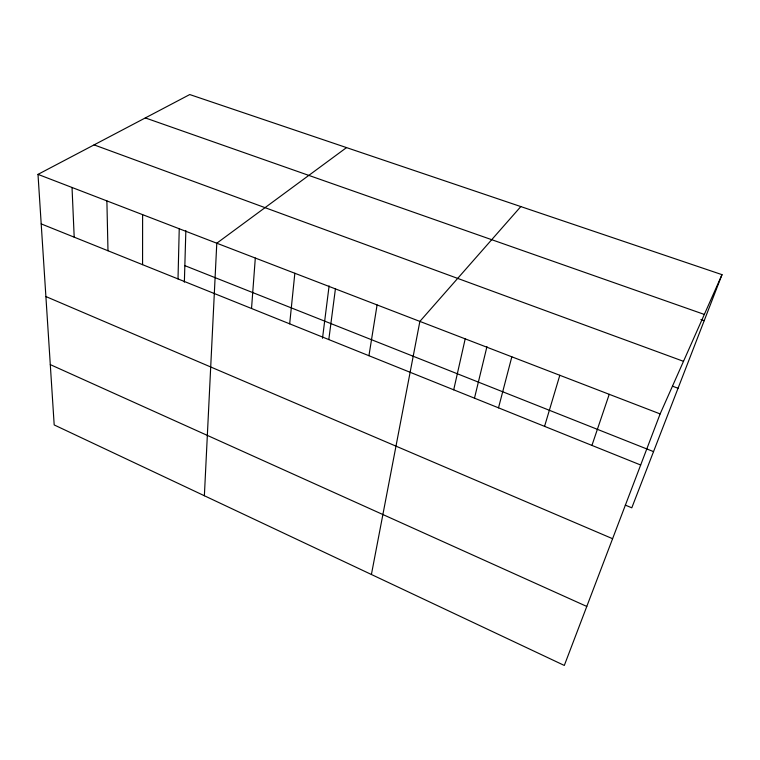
<?xml version="1.0" encoding="UTF-8"?>
<svg xmlns="http://www.w3.org/2000/svg" width="760" height="760" viewBox="0 0 760 760"><rect width="100%" height="100%" fill="white"/><g stroke="black" fill="none" stroke-linecap="round" stroke-linejoin="round"><path stroke-width="1.14" d="M142.576 264.67L142.614 214.652M178.011 278.93L179.236 228.75M184.366 282.178L185.848 230.603M204.373 495.748L216.79 243.209L346.531 147.601M251.531 308.493L255.312 258.048M289.674 323.836L294.842 273.267M322.506 338.266L329.099 285.902M328.805 339.577L335.416 288.885M368.942 355.718L377.084 304.931M371.402 574.494L419.872 321.404L520.818 206.577M453.71 389.813L465.196 338.856M474.477 398.183L486.942 346.645M498.503 407.835L511.831 356.81M544.559 426.351L559.816 375.288M591.936 445.408L609.235 394.316M722 274.654L660.136 413.915L564.309 665.447L54.188 424.935L38 174.373L189.753 94.553L722 274.654L631.797 507.813L625.281 505.096M145.331 117.923L704.33 314.431M700.891 319.523L704.188 320.691M94.078 144.875L683.496 361.323M672.543 386.194L678.053 388.265M38 174.373L660.136 413.915M184.841 265.639L653.543 451.62M41.201 223.896L640.67 465.015M45.895 296.552L612.598 538.707M50.293 364.61L586.786 606.442M72.029 187.473L74.195 237.167M106.885 200.897L107.986 250.762"/></g></svg>
